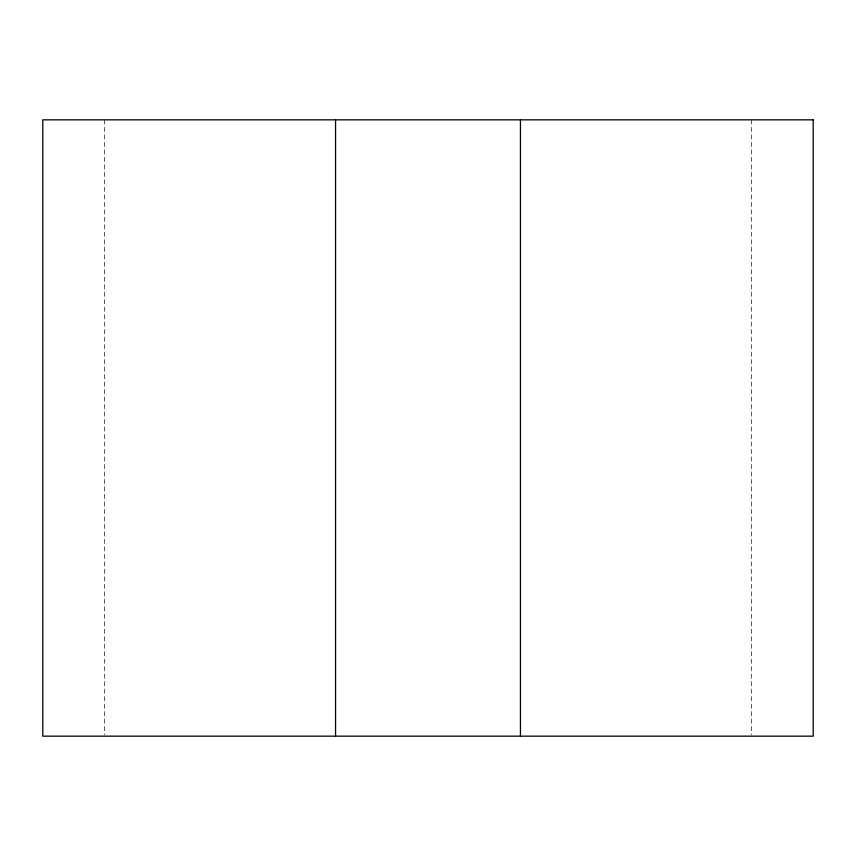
<?xml version="1.0" encoding="UTF-8"?>
<svg xmlns="http://www.w3.org/2000/svg" width="856" height="856" viewBox="0 0 856 856"><rect width="100%" height="100%" fill="white"/><g stroke="black" fill="none" stroke-linecap="round" stroke-linejoin="round"><path stroke-width="0.64" stroke-dasharray="4.28 3.21" d="M751.568 119.84L751.568 734.822M104.432 119.84L104.432 734.822"/><path stroke-width="1.28" d="M520.448 119.84L520.448 736.16M335.552 119.84L335.552 736.16M813.2 119.84L42.8 119.84L42.8 736.16L813.2 736.16L813.2 119.84"/></g></svg>
